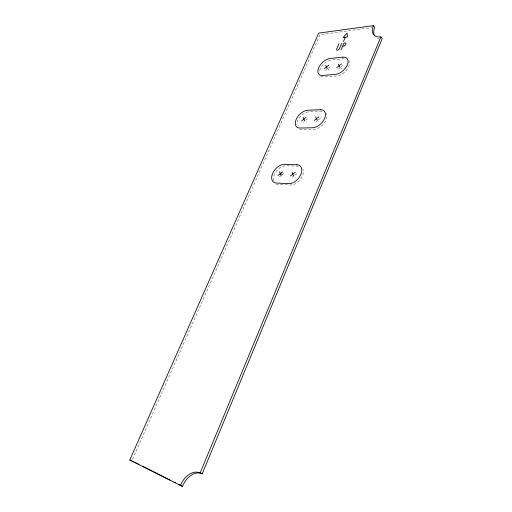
<?xml version="1.0" encoding="UTF-8"?>
<svg xmlns="http://www.w3.org/2000/svg" width="512" height="512" viewBox="0 0 512 512"><rect width="100%" height="100%" fill="white"/><g stroke="black" fill="none" stroke-linecap="round" stroke-linejoin="round"><path stroke-width="0.38" stroke-dasharray="2.56 1.92" d="M132.525 459.328L320.058 34.682L371.635 27.693M325.581 70.336L327.302 68.954M328.448 68.032L330.176 66.65M338.234 69.184L339.987 67.782M341.165 66.842L342.925 65.44M303.072 122.394L304.23 121.485M307.712 118.746L305.389 120.57L306.182 122.304M315.654 122.035L316.845 121.114M320.403 118.336L318.029 120.192L318.867 121.946M279.52 176.858L280.691 175.962M281.862 175.059L284.211 173.261M292.019 177.376L293.222 176.467M296.819 173.728L294.419 175.552L295.213 177.51M344.237 58.733L331.526 60.038A10.502 6.061 -44.2 0 0 319.443 71.366M321.856 111.206L309.21 111.731A10.624 6.413 -46.5 0 0 296.787 124.512M298.432 166.144L285.862 165.805A10.79 6.765 -49.4 0 0 276.621 170.906A10.79 6.765 -49.4 0 0 273.414 180.774M340.87 67.84L341.453 68.89M328.154 69.011L328.704 70.048M281.126 173.146L282.611 176.986M379.04 38.502A16.666 9.549 -40.7 0 1 377.677 38.15M275.987 183.968A10.79 6.765 -49.4 0 0 277.837 184.39L290.374 185.037A10.976 6.976 -48.8 0 0 300.307 179.501A10.976 6.976 -48.8 0 0 302.944 169.069M320.8 76.198A10.502 6.061 -44.2 0 0 324.198 77.011L336.89 75.962A10.694 6.24 -43.6 0 0 346.682 69.946A10.694 6.24 -43.6 0 0 348.909 60.666M299.667 129.216A10.624 6.413 -46.5 0 0 301.542 129.485L314.17 129.242A10.81 6.605 -45.8 0 0 324.032 123.45A10.81 6.605 -45.8 0 0 326.458 113.613"/><path stroke-width="0.77" d="M180.32 485.626A20.499 13.683 -71 0 1 200.141 472.979L380.87 36.864A16.704 9.536 -40.8 0 1 373.421 25.6L318.688 33.133L129.779 460.013L182.451 486.4A20.442 13.683 -71.1 0 1 202.246 473.792L382.221 38.541L380.87 36.864M343.456 41.485L345.286 37.222L347.546 36.934L347.046 33.139L343.04 37.51L345.126 37.248M341.062 49.754L343.622 43.802A0.992 0.563 -43.1 0 1 344.71 42.925L344.941 42.893A2.048 1.158 -43.1 0 1 345.792 44.333A2.048 1.158 -43.1 0 1 343.546 46.144L342.726 46.24M339.008 43.616L336.71 48.941A1.824 1.037 -43.4 0 0 337.453 50.24A1.824 1.037 -43.4 0 0 339.45 48.621L341.747 43.283M324.16 68.794L328.762 65.094M336.819 67.616L341.517 63.859M301.568 120.934L306.221 117.28M314.157 120.557L318.912 116.838M277.926 175.488L282.63 171.885M290.432 175.987L295.238 172.326M129.779 460.013L134.016 461.869M200.141 472.979L202.246 473.792M135.443 462.592L139.002 464.397M142.566 466.202L170.342 480.269M173.907 482.074L175.328 482.79M178.893 484.595L182.451 486.4M373.421 25.6L374.765 27.27A16.666 9.549 -40.7 0 0 374.688 35.859M338.291 64.173L340.045 67.315M325.632 65.402L327.29 68.506M315.699 116.954L317.37 120.461M303.104 117.382L304.678 120.838M292.051 172.211L293.626 176.115M279.539 171.776L281.018 175.616M342.842 57.146L330.118 58.477A10.528 6.054 -44.3 0 0 318.694 67.712A10.528 6.054 -44.3 0 0 322.765 75.482L335.462 74.4A10.72 6.227 -43.6 0 0 347.296 64.998A10.72 6.227 -43.6 0 0 342.842 57.146M320.378 109.702L307.725 110.253A10.65 6.406 -46.5 0 0 296.173 119.386A10.65 6.406 -46.5 0 0 300.032 128.032L312.659 127.763A10.835 6.598 -45.9 0 0 324.627 118.477A10.835 6.598 -45.9 0 0 320.378 109.702M296.864 164.736L284.288 164.416A10.816 6.758 -49.4 0 0 272.614 173.44A10.816 6.758 -49.4 0 0 276.237 183.034L288.774 183.654A11.002 6.97 -48.8 0 0 300.877 174.496A11.002 6.97 -48.8 0 0 296.864 164.736"/></g></svg>
